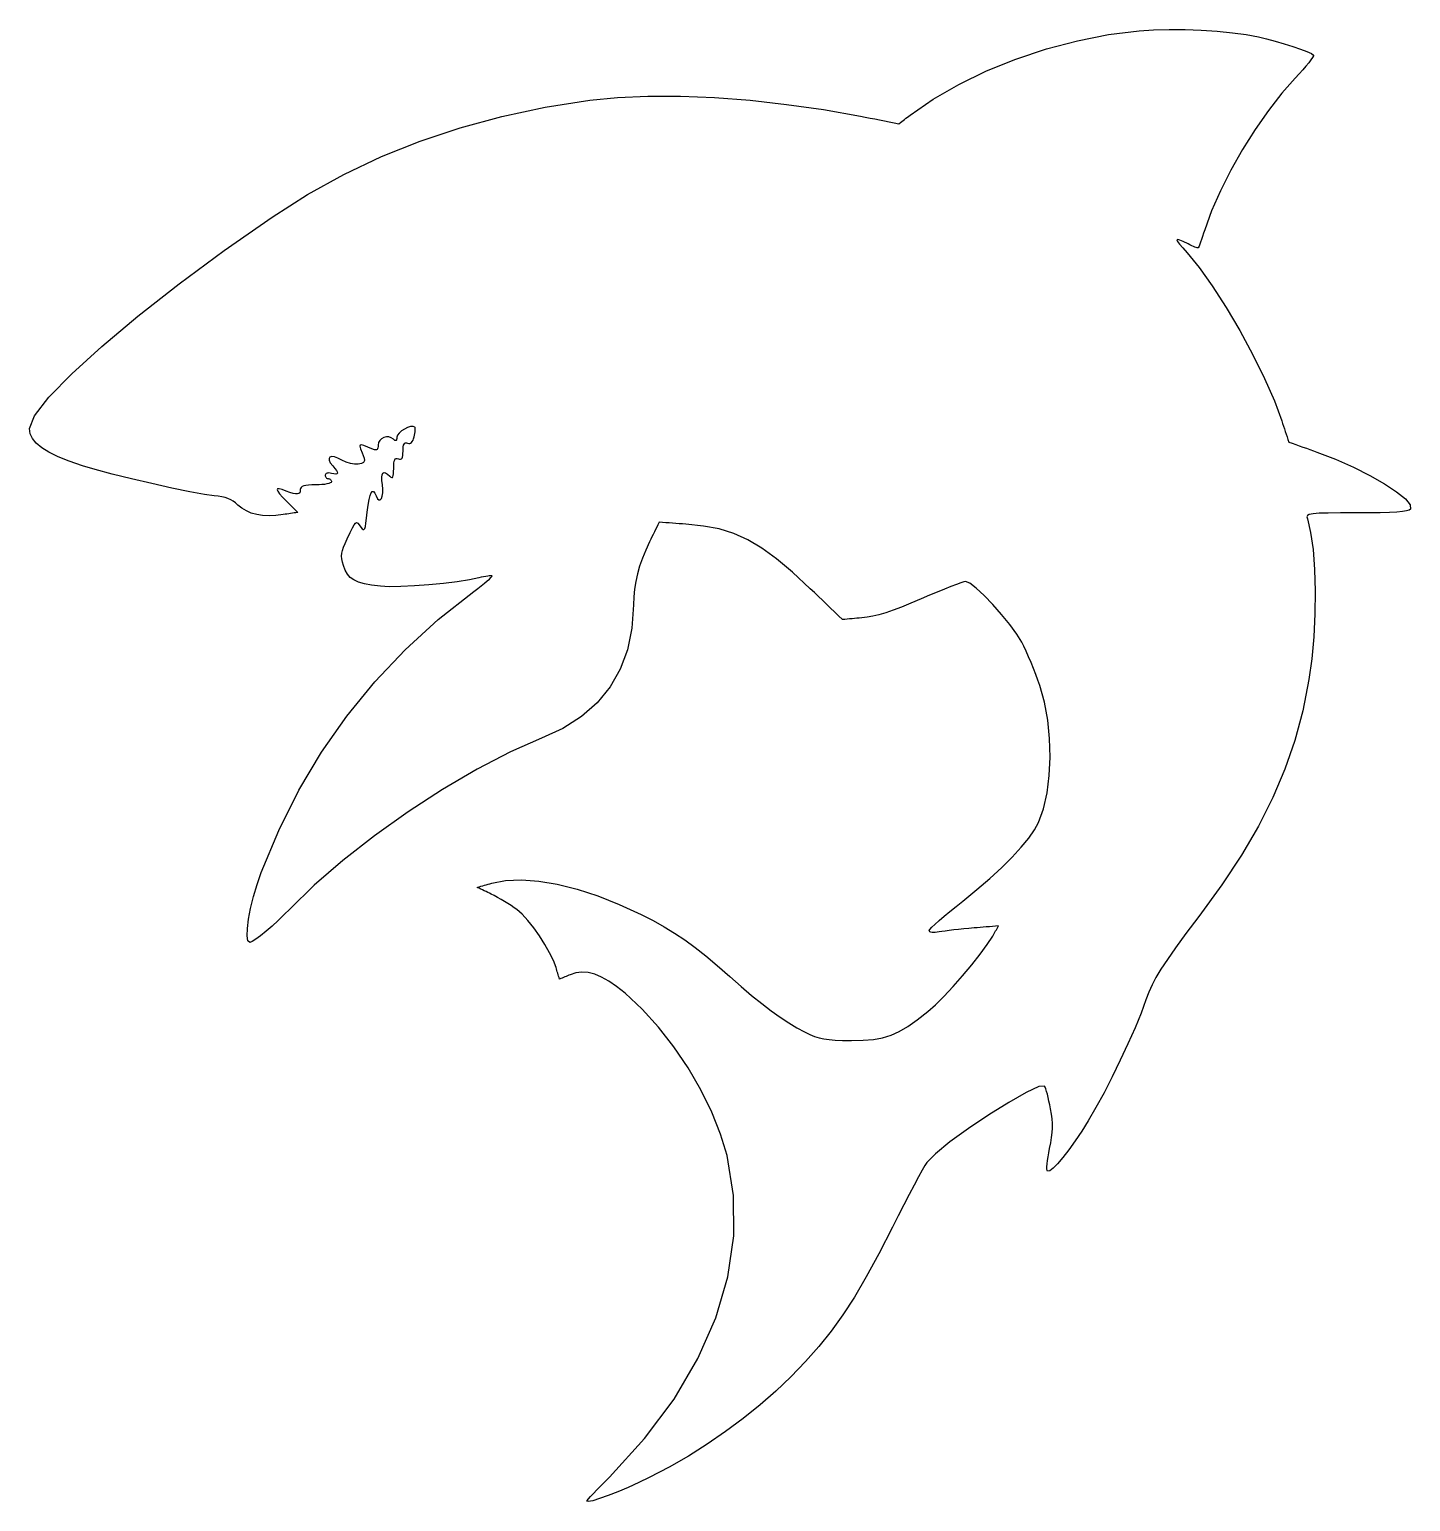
# Model space of a CAD drawing. Extents: x -62 to 63, y -70 to 63.
import ezdxf

# ---------------------------------------------------------------- set-up
doc = ezdxf.new("R2010")
doc.units = 0
doc.layers.add('Layer_1', color=7, linetype='CONTINUOUS')

msp = doc.modelspace()

# ---------------------------------------------------------------- linework, layer by layer
at = {"layer": 'Layer_1', "color": 7}
msp.add_lwpolyline([(-11.329211, -69.969407), (-11.2872, -69.904806), (-11.166794, -69.7633), (-10.976437, -69.55375), (-10.72457, -69.285074), (-10.419636, -68.966192), (-10.070078, -68.60602), (-9.684337, -68.213448), (-9.270857, -67.797396), (-6.090286, -64.30563), (-3.417565, -60.715566), (-1.262708, -57.054608), (0.364274, -53.350102), (1.453366, -49.629454), (1.994556, -45.92001), (1.977831, -42.249173), (1.393177, -38.644292), (0.808958, -36.694109), (0.008856, -34.692081), (-0.980923, -32.679921), (-2.134171, -30.699285), (-3.424684, -28.791886), (-4.826255, -26.999408), (-6.312679, -25.363564), (-7.857748, -23.926037), (-8.618652, -23.317622), (-9.325934, -22.827515), (-9.986587, -22.453288), (-10.607607, -22.192628), (-11.195988, -22.043106), (-11.758725, -22.00241), (-12.302812, -22.06814), (-12.835245, -22.237896), (-12.955524, -22.28816), (-13.075803, -22.338424), (-13.196082, -22.388659), (-13.31636, -22.438923), (-13.436639, -22.489187), (-13.556918, -22.539451), (-13.677197, -22.589686), (-13.797476, -22.63995), (-13.836822, -22.508632), (-13.876169, -22.377314), (-13.915515, -22.245968), (-13.954861, -22.11465), (-13.994208, -21.983332), (-14.033554, -21.852014), (-14.072901, -21.720668), (-14.112247, -21.58935), (-14.347972, -20.96053), (-14.69359, -20.249725), (-15.124031, -19.493962), (-15.614223, -18.730213), (-16.139097, -17.995504), (-16.673579, -17.326863), (-17.192599, -16.761289), (-17.671086, -16.335783), (-17.906033, -16.163853), (-18.175326, -15.979308), (-18.469489, -15.787933), (-18.779045, -15.595458), (-19.094518, -15.407667), (-19.406429, -15.230318), (-19.705303, -15.069198), (-19.981662, -14.930034), (-20.140415, -14.853524), (-20.299168, -14.777013), (-20.457922, -14.700503), (-20.616675, -14.623992), (-20.775428, -14.547454), (-20.934181, -14.470943), (-21.092934, -14.394433), (-21.251687, -14.317922), (-21.088296, -14.272174), (-20.924904, -14.226426), (-20.761513, -14.180678), (-20.598121, -14.134958), (-20.43473, -14.089209), (-20.271338, -14.043461), (-20.107947, -13.997713), (-19.944555, -13.951965), (-18.678607, -13.711765), (-17.252483, -13.649056), (-15.685081, -13.759856), (-13.995299, -14.040244), (-12.202033, -14.486296), (-10.324183, -15.09409), (-8.380647, -15.859618), (-6.390322, -16.778985), (-5.305305, -17.335075), (-4.306368, -17.889473), (-3.36218, -18.464105), (-2.441408, -19.081015), (-1.512722, -19.762186), (-0.544788, -20.529577), (0.493724, -21.405228), (1.634147, -22.411068), (2.656856, -23.312514), (3.622047, -24.129688), (4.533668, -24.865498), (5.395665, -25.522822), (6.211985, -26.104623), (6.986574, -26.61378), (7.723378, -27.0532), (8.426344, -27.425846), (8.901886, -27.651822), (9.330816, -27.829537), (9.744101, -27.964608), (10.172707, -28.062681), (10.647601, -28.129426), (11.19975, -28.170461), (11.86012, -28.191628), (12.659678, -28.198119), (13.735646, -28.178081), (14.664243, -28.103123), (15.489405, -27.956763), (16.255071, -27.722377), (17.005177, -27.383287), (17.783663, -26.922926), (18.634465, -26.324643), (19.60152, -25.571787), (20.276887, -24.977851), (21.054508, -24.209642), (21.891598, -23.317058), (22.745376, -22.34991), (23.573056, -21.35804), (24.331857, -20.391316), (24.978995, -19.49955), (25.471689, -18.73264), (25.538607, -18.617916), (25.605525, -18.503165), (25.672443, -18.388442), (25.739361, -18.273718), (25.806279, -18.158967), (25.873197, -18.044243), (25.940115, -17.929492), (26.007033, -17.814768), (25.728449, -17.838193), (25.449864, -17.861617), (25.171279, -17.885042), (24.892694, -17.908466), (24.61411, -17.931891), (24.335525, -17.955315), (24.05694, -17.97874), (23.778356, -18.002164), (23.31194, -18.043284), (22.840627, -18.088383), (22.377318, -18.135937), (21.934918, -18.184508), (21.526328, -18.232598), (21.164452, -18.278798), (20.862194, -18.321611), (20.632455, -18.35957), (20.437373, -18.390389), (20.260399, -18.407604), (20.103969, -18.411556), (19.97052, -18.402524), (19.862485, -18.381076), (19.782303, -18.347237), (19.732406, -18.301404), (19.715233, -18.243887), (19.777438, -18.137574), (19.955719, -17.943744), (20.237575, -17.673375), (20.610506, -17.337531), (21.062012, -16.947161), (21.579591, -16.513301), (22.150744, -16.046957), (22.762971, -15.559164), (24.041011, -14.522985), (25.221692, -13.505235), (26.293521, -12.517852), (27.245007, -11.572747), (28.064656, -10.681828), (28.740975, -9.857005), (29.262473, -9.110188), (29.617659, -8.453288), (30.069056, -7.187211), (30.396708, -5.746184), (30.600162, -4.17638), (30.678969, -2.524081), (30.632679, -0.835546), (30.460843, 0.843027), (30.163008, 2.46541), (29.738726, 3.985318), (29.569396, 4.470627), (29.37648, 4.990198), (29.166696, 5.52786), (28.946766, 6.067469), (28.723415, 6.592882), (28.503358, 7.087984), (28.293322, 7.536576), (28.100024, 7.922515), (27.65229, 8.65127), (27.02405, 9.505754), (26.278758, 10.417303), (25.479867, 11.317169), (24.69083, 12.136658), (23.975101, 12.807076), (23.396131, 13.259704), (23.017374, 13.425849), (22.868401, 13.393534), (22.585289, 13.300909), (22.184542, 13.154464), (21.682661, 12.96069), (21.096151, 12.726107), (20.441512, 12.457177), (19.735248, 12.160421), (18.993862, 11.842328), (18.047635, 11.440077), (17.203354, 11.098785), (16.448829, 10.814503), (15.77187, 10.583363), (15.160287, 10.401442), (14.60189, 10.264819), (14.084489, 10.169597), (13.595893, 10.111882), (13.377781, 10.093538), (13.15967, 10.075194), (12.941558, 10.056849), (12.723446, 10.038505), (12.505334, 10.02016), (12.287222, 10.001816), (12.06911, 9.983471), (11.850998, 9.965127), (11.487027, 10.313869), (11.123055, 10.662611), (10.759084, 11.011381), (10.395112, 11.360123), (10.031141, 11.708865), (9.66717, 12.057607), (9.303198, 12.406377), (8.939227, 12.755119), (7.325485, 14.251913), (5.878948, 15.473749), (4.545302, 16.448816), (3.270235, 17.205343), (1.999433, 17.771552), (0.678578, 18.17566), (-0.746643, 18.445891), (-2.330544, 18.610468), (-2.634461, 18.632369), (-2.938378, 18.654269), (-3.242294, 18.67617), (-3.546211, 18.69807), (-3.850128, 18.719971), (-4.154044, 18.741871), (-4.457961, 18.763772), (-4.761878, 18.785672), (-4.870328, 18.56535), (-4.978779, 18.345024), (-5.08723, 18.124699), (-5.195681, 17.904377), (-5.304132, 17.684054), (-5.412583, 17.463729), (-5.521034, 17.243404), (-5.629485, 17.023081), (-5.984801, 16.262428), (-6.286713, 15.530114), (-6.537225, 14.818277), (-6.738345, 14.119043), (-6.892077, 13.424522), (-7.000423, 12.726869), (-7.065389, 12.018209), (-7.088977, 11.29064), (-7.22896, 9.171123), (-7.627353, 7.224241), (-8.283748, 5.450587), (-9.197735, 3.850726), (-10.368906, 2.425278), (-11.796852, 1.174808), (-13.481164, 0.099936), (-15.421433, -0.798772), (-18.238483, -2.037304), (-21.26029, -3.606799), (-24.389726, -5.441384), (-27.529664, -7.47519), (-30.582976, -9.64229), (-33.452539, -11.876869), (-36.041219, -14.113001), (-38.251894, -16.284814), (-38.750434, -16.795184), (-39.293466, -17.31659), (-39.851944, -17.824674), (-40.396817, -18.295026), (-40.899034, -18.703289), (-41.329544, -19.025078), (-41.659304, -19.236011), (-41.859259, -19.31176), (-42.037138, -19.155917), (-42.112127, -18.720758), (-42.092033, -18.054827), (-41.984653, -17.206608), (-41.797788, -16.224672), (-41.539244, -15.157533), (-41.216822, -14.053706), (-40.838325, -12.96176), (-39.248311, -9.149954), (-37.424404, -5.517669), (-35.366508, -2.064793), (-33.074533, 1.208816), (-30.54839, 4.303298), (-27.787987, 7.21871), (-24.793233, 9.955221), (-21.564036, 12.512944), (-21.212776, 12.775891), (-20.889356, 13.02546), (-20.60055, 13.255894), (-20.35313, 13.461437), (-20.15387, 13.636302), (-20.009541, 13.774732), (-19.926917, 13.870941), (-19.912772, 13.919201), (-19.956721, 13.935006), (-20.040602, 13.938675), (-20.159514, 13.93049), (-20.308554, 13.911581), (-20.482819, 13.882371), (-20.677409, 13.843679), (-20.887421, 13.796265), (-21.107952, 13.740837), (-21.965359, 13.556743), (-23.059958, 13.384644), (-24.310012, 13.231369), (-25.633786, 13.103833), (-26.949542, 13.008922), (-28.175543, 12.95355), (-29.230053, 12.944519), (-30.031335, 12.988828), (-30.83003, 13.093842), (-31.486936, 13.217089), (-32.018687, 13.367796), (-32.441919, 13.555304), (-32.773268, 13.788871), (-33.029365, 14.077782), (-33.22685, 14.431322), (-33.382354, 14.858776), (-33.470351, 15.178226), (-33.526121, 15.458359), (-33.547316, 15.716469), (-33.53154, 15.969842), (-33.476475, 16.235766), (-33.379746, 16.531532), (-33.238999, 16.874426), (-33.051869, 17.281738), (-32.780397, 17.853932), (-32.574849, 18.272733), (-32.418986, 18.552226), (-32.296566, 18.706497), (-32.191351, 18.749629), (-32.087093, 18.695705), (-31.967557, 18.558808), (-31.816498, 18.353025), (-31.697245, 18.203021), (-31.600626, 18.122074), (-31.521742, 18.12151), (-31.455702, 18.212298), (-31.39761, 18.405761), (-31.342573, 18.713113), (-31.2857, 19.145556), (-31.222093, 19.714302), (-31.144225, 20.345334), (-31.059527, 20.848259), (-30.968064, 21.222971), (-30.869893, 21.469357), (-30.765079, 21.587303), (-30.653686, 21.576692), (-30.535771, 21.437426), (-30.411401, 21.169389), (-30.286337, 20.923505), (-30.161013, 20.813467), (-30.043406, 20.824728), (-29.94149, 20.942778), (-29.863238, 21.153071), (-29.816626, 21.441073), (-29.809627, 21.792253), (-29.850222, 22.192077), (-29.898118, 22.574246), (-29.907036, 22.875794), (-29.877388, 23.09625), (-29.80961, 23.235125), (-29.704121, 23.291945), (-29.56135, 23.266235), (-29.381719, 23.1575), (-29.165655, 22.96527), (-29.075477, 22.88655), (-29.001613, 22.849762), (-28.942745, 22.857636), (-28.897544, 22.912873), (-28.86469, 23.018204), (-28.842875, 23.17635), (-28.830739, 23.390037), (-28.826986, 23.661981), (-28.822272, 23.935609), (-28.807089, 24.155466), (-28.77977, 24.324938), (-28.738664, 24.447405), (-28.682141, 24.526253), (-28.60856, 24.564861), (-28.516281, 24.566554), (-28.403664, 24.534835), (-28.29367, 24.503034), (-28.202625, 24.501059), (-28.129205, 24.531231), (-28.072093, 24.595685), (-28.029968, 24.696625), (-28.001513, 24.836246), (-27.985406, 25.016746), (-27.980332, 25.240328), (-27.975181, 25.460702), (-27.959002, 25.639681), (-27.930694, 25.779164), (-27.889161, 25.881043), (-27.833304, 25.947216), (-27.762026, 25.979573), (-27.674228, 25.980137), (-27.568814, 25.950546), (-27.469128, 25.924949), (-27.376676, 25.927489), (-27.291397, 25.958231), (-27.21323, 26.01723), (-27.142115, 26.104547), (-27.077991, 26.220241), (-27.020799, 26.364369), (-26.970477, 26.536993), (-26.935721, 26.689291), (-26.908659, 26.836733), (-26.889496, 26.975707), (-26.878444, 27.102606), (-26.875707, 27.213815), (-26.881504, 27.305727), (-26.896038, 27.37473), (-26.919519, 27.417216), (-27.073527, 27.480789), (-27.297147, 27.462078), (-27.562595, 27.376773), (-27.842086, 27.24055), (-28.107834, 27.069083), (-28.332054, 26.878058), (-28.486963, 26.683153), (-28.544774, 26.500044), (-28.548894, 26.382843), (-28.56165, 26.293333), (-28.583607, 26.231182), (-28.615312, 26.196063), (-28.657324, 26.187653), (-28.710201, 26.205602), (-28.7745, 26.249597), (-28.850779, 26.319306), (-29.043122, 26.455225), (-29.262583, 26.520452), (-29.492896, 26.521298), (-29.717799, 26.464086), (-29.921033, 26.355123), (-30.086333, 26.200717), (-30.197441, 26.007183), (-30.23809, 25.780832), (-30.244299, 25.648015), (-30.263179, 25.539828), (-30.295062, 25.45596), (-30.340291, 25.396095), (-30.399199, 25.35992), (-30.472128, 25.347135), (-30.55942, 25.357408), (-30.661412, 25.390428), (-31.161323, 25.595765), (-31.521939, 25.73912), (-31.756324, 25.808227), (-31.877541, 25.790842), (-31.89868, 25.674688), (-31.832772, 25.447511), (-31.6929, 25.097053), (-31.49213, 24.611055), (-31.461492, 24.388892), (-31.556658, 24.219765), (-31.755667, 24.105629), (-32.036548, 24.048448), (-32.37734, 24.050141), (-32.756077, 24.112741), (-33.150787, 24.238171), (-33.539511, 24.428389), (-33.900476, 24.613236), (-34.204602, 24.715325), (-34.443353, 24.74016), (-34.608199, 24.693283), (-34.690614, 24.580199), (-34.682063, 24.406432), (-34.574019, 24.177499), (-34.357953, 23.898915), (-34.162421, 23.671977), (-34.026404, 23.488109), (-33.950102, 23.346109), (-33.933733, 23.24478), (-33.977475, 23.18292), (-34.081542, 23.159326), (-34.246131, 23.172788), (-34.471446, 23.222132), (-34.586305, 23.245839), (-34.692776, 23.255547), (-34.788723, 23.25185), (-34.872012, 23.235396), (-34.940508, 23.206807), (-34.992075, 23.166726), (-35.024582, 23.115782), (-35.035899, 23.05461), (-35.030141, 22.991305), (-35.013631, 22.932247), (-34.987526, 22.87873), (-34.952993, 22.832044), (-34.911185, 22.793482), (-34.863255, 22.764339), (-34.810366, 22.74591), (-34.753674, 22.739476), (-34.696981, 22.733718), (-34.644092, 22.717208), (-34.596163, 22.691103), (-34.554354, 22.65657), (-34.519822, 22.614762), (-34.493716, 22.566832), (-34.477206, 22.513943), (-34.471449, 22.45725), (-34.500249, 22.400558), (-34.582794, 22.347669), (-34.713293, 22.299739), (-34.885963, 22.257931), (-35.09501, 22.223398), (-35.334651, 22.197293), (-35.599099, 22.180783), (-35.88256, 22.175025), (-36.249296, 22.169945), (-36.552829, 22.153859), (-36.797567, 22.125416), (-36.987923, 22.083303), (-37.1283, 22.026196), (-37.223112, 21.952775), (-37.276766, 21.861714), (-37.293671, 21.751692), (-37.306794, 21.586586), (-37.350177, 21.465141), (-37.429871, 21.386736), (-37.551913, 21.350747), (-37.722349, 21.356561), (-37.947221, 21.403534), (-38.232573, 21.491051), (-38.584448, 21.618489), (-38.946756, 21.746183), (-39.204245, 21.811532), (-39.356735, 21.810967), (-39.404041, 21.740736), (-39.345985, 21.597266), (-39.182381, 21.376921), (-38.913045, 21.076069), (-38.537797, 20.691081), (-38.411093, 20.564378), (-38.284389, 20.437674), (-38.157686, 20.31097), (-38.030982, 20.184267), (-37.904278, 20.05756), (-37.777575, 19.930856), (-37.650871, 19.804153), (-37.524167, 19.677449), (-37.688102, 19.652868), (-37.852039, 19.628286), (-38.015973, 19.603704), (-38.179911, 19.579123), (-38.343845, 19.554541), (-38.507782, 19.52996), (-38.671717, 19.505378), (-38.835654, 19.480797), (-39.505401, 19.403567), (-40.130792, 19.37938), (-40.711692, 19.408218), (-41.247982, 19.490048), (-41.739537, 19.624848), (-42.186225, 19.812594), (-42.58792, 20.053259), (-42.944499, 20.346818), (-43.155438, 20.533028), (-43.373305, 20.692368), (-43.602774, 20.826669), (-43.848516, 20.93776), (-44.115205, 21.027476), (-44.407511, 21.097645), (-44.730108, 21.150096), (-45.087667, 21.186663), (-45.980716, 21.307209), (-47.310912, 21.550874), (-48.945704, 21.887492), (-50.752535, 22.286895), (-52.598859, 22.718916), (-54.352119, 23.153388), (-55.87976, 23.560138), (-57.049232, 23.909004), (-58.243515, 24.324625), (-59.250828, 24.730189), (-60.07972, 25.131721), (-60.738737, 25.535242), (-61.236428, 25.946773), (-61.581337, 26.372339), (-61.782017, 26.817962), (-61.84701, 27.289663), (-61.387978, 28.442602), (-60.076635, 30.122711), (-58.011621, 32.244076), (-55.291566, 34.720794), (-52.01511, 37.466949), (-48.280887, 40.396633), (-44.18753, 43.42394), (-39.833677, 46.46296), (-36.631216, 48.497153), (-33.335047, 50.321127), (-29.935471, 51.938446), (-26.422788, 53.352682), (-22.787299, 54.567403), (-19.019304, 55.586171), (-15.109104, 56.41256), (-11.047, 57.050134), (-8.531869, 57.299345), (-5.782643, 57.421412), (-2.837762, 57.418589), (0.264332, 57.293139), (3.485198, 57.047318), (6.786394, 56.683381), (10.12948, 56.203586), (13.476015, 55.610191), (13.913197, 55.525067), (14.35038, 55.439944), (14.787563, 55.35482), (15.224745, 55.269696), (15.661928, 55.184572), (16.099111, 55.099448), (16.536293, 55.014324), (16.973476, 54.9292), (17.100738, 55.026542), (17.227999, 55.123883), (17.355261, 55.221224), (17.482523, 55.318563), (17.609785, 55.415904), (17.737047, 55.513245), (17.864308, 55.610586), (17.99157, 55.707928), (20.076231, 57.152392), (22.399313, 58.491316), (24.914589, 59.707674), (27.575831, 60.784445), (30.336812, 61.704602), (33.15131, 62.451125), (35.973095, 63.006985), (38.755944, 63.355159), (40.061047, 63.438635), (41.461369, 63.474392), (42.916106, 63.464515), (44.384463, 63.411076), (45.825639, 63.316159), (47.198836, 63.181841), (48.463257, 63.010207), (49.578097, 62.803339), (50.298994, 62.630904), (51.08767, 62.416824), (51.89605, 62.177065), (52.676067, 61.927595), (53.37965, 61.68437), (53.95873, 61.463359), (54.365238, 61.280524), (54.551101, 61.151831), (54.540376, 61.071778), (54.459669, 60.923194), (54.315801, 60.714618), (54.115595, 60.454581), (53.865874, 60.151621), (53.573455, 59.814278), (53.245168, 59.451083), (52.88783, 59.070577), (51.680793, 57.705053), (50.464094, 56.134763), (49.268643, 54.411568), (48.125347, 52.587334), (47.065111, 50.713929), (46.118848, 48.843219), (45.317467, 47.027068), (44.691871, 45.317341), (44.589983, 45.003668), (44.491896, 44.707433), (44.399979, 44.435379), (44.316594, 44.194246), (44.244102, 43.990775), (44.184867, 43.831709), (44.141255, 43.723787), (44.115629, 43.673752), (44.082666, 43.664467), (44.018026, 43.673329), (43.925547, 43.698898), (43.809068, 43.73971), (43.67243, 43.794329), (43.519466, 43.861306), (43.354016, 43.939193), (43.179916, 44.026547), (42.744836, 44.243962), (42.432323, 44.379488), (42.241956, 44.428307), (42.173305, 44.385595), (42.225951, 44.24653), (42.399467, 44.006292), (42.69343, 43.660056), (43.10741, 43.203005), (44.191174, 41.89061), (45.381718, 40.214424), (46.623879, 38.272301), (47.862496, 36.1621), (49.042414, 33.981674), (50.108466, 31.828882), (51.005501, 29.801584), (51.678355, 27.997631), (51.757547, 27.755304), (51.836741, 27.512977), (51.915933, 27.270649), (51.995127, 27.028322), (52.074318, 26.785995), (52.15351, 26.543667), (52.232704, 26.30134), (52.311896, 26.059013), (52.630559, 25.945689), (52.949219, 25.832369), (53.267881, 25.719045), (53.586541, 25.605724), (53.905204, 25.492401), (54.223864, 25.37908), (54.542527, 25.265757), (54.861187, 25.152436), (56.546903, 24.501874), (58.170223, 23.781192), (59.673121, 23.025818), (60.99757, 22.27119), (62.085539, 21.55274), (62.87901, 20.905897), (63.319948, 20.366097), (63.350332, 19.96877), (63.234139, 19.886993), (62.990172, 19.817541), (62.612036, 19.759979), (62.093343, 19.713864), (61.427696, 19.678759), (60.608704, 19.654233), (59.629975, 19.63984), (58.485112, 19.635127), (57.007453, 19.633151), (55.882831, 19.623415), (55.065665, 19.600527), (54.510385, 19.559043), (54.17141, 19.493502), (54.003166, 19.398458), (53.960074, 19.268458), (53.996562, 19.098052), (54.290785, 17.863962), (54.507757, 16.308579), (54.646706, 14.508583), (54.706859, 12.540591), (54.687442, 10.481328), (54.587671, 8.407446), (54.406775, 6.395597), (54.143981, 4.52246), (53.577564, 1.697387), (52.857539, -0.999331), (51.963337, -3.611918), (50.874397, -6.184628), (49.570149, -8.76174), (48.030035, -11.387479), (46.233484, -14.106098), (44.159932, -16.961876), (42.994129, -18.515566), (42.054433, -19.79423), (41.308701, -20.848612), (40.724783, -21.729484), (40.270535, -22.487561), (39.913812, -23.173587), (39.622462, -23.838362), (39.364342, -24.5326), (38.92274, -25.717397), (38.371905, -27.057021), (37.736199, -28.50039), (37.039977, -29.996479), (36.307602, -31.494232), (35.563429, -32.942596), (34.831822, -34.290546), (34.137135, -35.487027), (33.546238, -36.430045), (32.95321, -37.315686), (32.377677, -38.119596), (31.839273, -38.817447), (31.35763, -39.384827), (30.952378, -39.797436), (30.643148, -40.030918), (30.449571, -40.060918), (30.412643, -39.994032), (30.394129, -39.856307), (30.393282, -39.656155), (30.409425, -39.401958), (30.441796, -39.102096), (30.489655, -38.765038), (30.552266, -38.399137), (30.62889, -38.012803), (30.735558, -37.476073), (30.81401, -36.996662), (30.864636, -36.55792), (30.887834, -36.143166), (30.883996, -35.735722), (30.853493, -35.318992), (30.796733, -34.87627), (30.714107, -34.390933), (30.645648, -34.03982), (30.573354, -33.698613), (30.499412, -33.375779), (30.426006, -33.079756), (30.355318, -32.818983), (30.289537, -32.601898), (30.230846, -32.436939), (30.181429, -32.332573), (29.656902, -32.380946), (28.508534, -32.917761), (26.9324, -33.815679), (25.124578, -34.947475), (23.281147, -36.185838), (21.598186, -37.403486), (20.271772, -38.473136), (19.497982, -39.267535), (19.334475, -39.529381), (19.080903, -39.974078), (18.75004, -40.577582), (18.354661, -41.315819), (17.90754, -42.164716), (17.421451, -43.100226), (16.909169, -44.098276), (16.383468, -45.134822), (15.141324, -47.549149), (14.004298, -49.641798), (12.932824, -51.471106), (11.887332, -53.09538), (10.828254, -54.572926), (9.716023, -55.96208), (8.511069, -57.32115), (7.173826, -58.708469), (5.827802, -59.996503), (4.386666, -61.257952), (2.861187, -62.485111), (1.262138, -63.670331), (-0.39971, -64.805937), (-2.113585, -65.884252), (-3.868716, -66.897655), (-5.654331, -67.838415), (-6.591389, -68.290337), (-7.559637, -68.725383), (-8.510953, -69.125433), (-9.397214, -69.472453), (-10.170298, -69.748354), (-10.782082, -69.9351), (-11.184442, -70.014602), (-11.329211, -69.969407)], close=True, dxfattribs=at)

doc.saveas('drawing.dxf')
